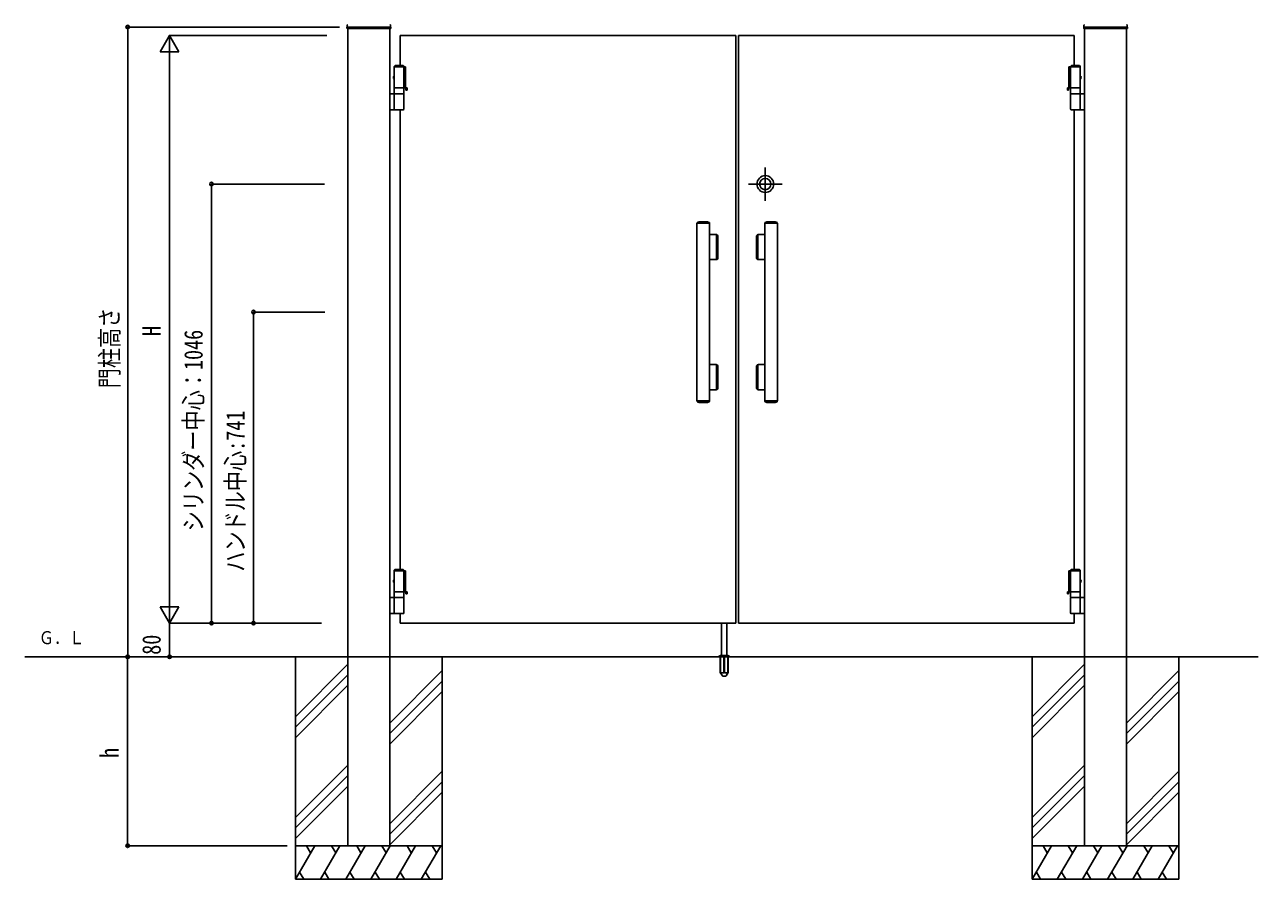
# Model space of a CAD drawing. Units: millimetres, scale not verified. Extents: x -4205 to 4205, y -2970 to 2970.
# Drawn here: x -1703 to 1237, y -558 to 1478 of the extents above; entities that cross this region are included whole.
import ezdxf
from ezdxf.enums import TextEntityAlignment as Align

# ---------------------------------------------------------------- set-up
doc = ezdxf.new("R2010")
doc.units = ezdxf.units.MM
doc.header["$LTSCALE"] = 10
for name, color, linetype in [('0-1_USER1', 3, 'Continuous'), ('0-4_YKK_A1', 4, 'Continuous'), ('0-5_YKK_D', 6, 'Continuous')]:
    doc.layers.add(name, color=color, linetype=linetype)
doc.styles.add('ＭＳ ゴシック', font='')
doc.styles.get('ＭＳ ゴシック').set_extended_font_data('MS Gothic')

msp = doc.modelspace()

# ---------------------------------------------------------------- linework, layer by layer
at = {"layer": '0-4_YKK_A1'}
for p, q in [((-935.08, 1469.36), (-934.73, 1476.02)), ((-932.98, 1472.33), (-932.98, -27.67)), ((-832.98, 1472.33), (-932.98, 1472.33)), ((-832.98, -27.67), (-832.98, 1472.33)), ((-830.88, 1469.36), (-831.23, 1476.02)), ((820.92, 1469.36), (821.27, 1476.02)), ((823.02, -27.67), (823.02, 1472.33)), ((923.02, 1472.33), (823.02, 1472.33)), ((923.02, 1472.33), (923.02, -27.67)), ((925.12, 1469.36), (924.77, 1476.02)), ((-831.38, 1468.83), (-934.58, 1468.83)), ((-7.98, 1452.33), (-807.98, 1452.33)), ((-807.98, 1452.33), (-807.98, 1380.33)), ((-7.98, 1452.33), (-7.98, 52.33)), ((-1.98, 1452.33), (798.02, 1452.33)), ((-1.98, 1452.33), (-1.98, 52.33)), ((798.02, 1452.33), (798.02, 1380.33)), ((924.62, 1468.83), (821.42, 1468.83)), ((-820.48, 1380.33), (-822.48, 1378.33)), ((-822.48, 1378.33), (-799.48, 1378.33)), ((-822.48, 1377.33), (-795.48, 1377.33)), ((-820.48, 1380.33), (-801.48, 1380.33)), ((-801.48, 1380.33), (-799.48, 1378.33)), ((-795.48, 1377.33), (-795.48, 1327.33)), ((812.52, 1377.33), (785.52, 1377.33)), ((785.52, 1377.33), (785.52, 1327.33)), ((791.52, 1380.33), (789.52, 1378.33)), ((812.52, 1378.33), (789.52, 1378.33)), ((810.52, 1380.33), (791.52, 1380.33)), ((810.52, 1380.33), (812.52, 1378.33)), ((-822.48, 1327.33), (-795.48, 1327.33)), ((-791.97, 1327.33), (-794.97, 1327.33)), ((-794.97, 1327.33), (-794.97, 1322.33)), ((-791.98, 1322.33), (-791.98, 1327.33)), ((782.01, 1327.33), (785.01, 1327.33)), ((782.02, 1322.33), (782.02, 1327.33)), ((785.01, 1327.33), (785.01, 1322.33)), ((812.52, 1327.33), (785.52, 1327.33)), ((-799.48, 1313.33), (-832.98, 1313.33)), ((-822.48, 1276.83), (-822.48, 1311.83)), ((-799.48, 1276.83), (-799.48, 1311.83)), ((-791.97, 1322.33), (-794.97, 1322.33)), ((782.01, 1322.33), (785.01, 1322.33)), ((789.52, 1313.33), (823.02, 1313.33)), ((789.52, 1276.83), (789.52, 1311.83)), ((812.52, 1276.83), (812.52, 1311.83)), ((-832.98, 1275.33), (-800.98, 1275.33)), ((-807.98, 1275.33), (-807.98, 178.33)), ((823.02, 1275.33), (791.02, 1275.33)), ((798.02, 1275.33), (798.02, 178.33)), ((62.02, 1058.33), (62.02, 1137.76)), ((102.02, 1098.33), (22.02, 1098.33)), ((-100.82, 1004.83), (-100.82, 581.83)), ((-100.82, 1004.83), (-70.82, 1004.83)), ((-100.52, 1004.83), (-100.52, 1006.2)), ((-72.1, 1006.64), (-99.54, 1006.64)), ((-95.57, 1008.33), (-76.07, 1008.33)), ((-71.12, 1006.2), (-71.12, 1004.83)), ((-70.82, 1004.83), (-70.82, 581.83)), ((60.86, 1004.83), (60.86, 581.83)), ((90.86, 1004.83), (60.86, 1004.83)), ((61.16, 1006.2), (61.16, 1004.83)), ((62.14, 1006.64), (89.58, 1006.64)), ((85.61, 1008.33), (66.11, 1008.33)), ((90.56, 1004.83), (90.56, 1006.2)), ((90.86, 1004.83), (90.86, 581.83)), ((-70.82, 978.33), (-55.37, 978.33)), ((-54.02, 975.83), (-54.02, 920.83)), ((-52.87, 920.83), (-52.87, 975.83)), ((-50.82, 973.33), (-50.82, 923.33)), ((40.86, 973.33), (40.86, 923.33)), ((42.91, 920.83), (42.91, 975.83)), ((44.06, 975.83), (44.06, 920.83)), ((60.86, 978.33), (45.41, 978.33)), ((-55.37, 918.33), (-70.82, 918.33)), ((45.41, 918.33), (60.86, 918.33)), ((-55.37, 668.33), (-70.82, 668.33)), ((-54.02, 610.83), (-54.02, 665.83)), ((-52.87, 665.83), (-52.87, 610.83)), ((-50.82, 613.33), (-50.82, 663.33)), ((40.86, 613.33), (40.86, 663.33)), ((42.91, 665.83), (42.91, 610.83)), ((44.06, 610.83), (44.06, 665.83)), ((45.41, 668.33), (60.86, 668.33)), ((-70.82, 608.33), (-55.37, 608.33)), ((60.86, 608.33), (45.41, 608.33)), ((-100.82, 581.83), (-70.82, 581.83)), ((-100.52, 581.83), (-100.52, 580.46)), ((-72.1, 580.02), (-99.54, 580.02)), ((-95.57, 578.33), (-76.07, 578.33)), ((-71.12, 580.46), (-71.12, 581.83)), ((90.86, 581.83), (60.86, 581.83)), ((61.16, 580.46), (61.16, 581.83)), ((62.14, 580.02), (89.58, 580.02)), ((85.61, 578.33), (66.11, 578.33)), ((90.56, 581.83), (90.56, 580.46)), ((-820.48, 180.33), (-822.48, 178.33)), ((-822.48, 178.33), (-799.48, 178.33)), ((-822.48, 177.33), (-795.48, 177.33)), ((-820.48, 180.33), (-801.48, 180.33)), ((-801.48, 180.33), (-799.48, 178.33)), ((-795.48, 177.33), (-795.48, 127.33)), ((812.52, 177.33), (785.52, 177.33)), ((785.52, 177.33), (785.52, 127.33)), ((791.52, 180.33), (789.52, 178.33)), ((812.52, 178.33), (789.52, 178.33)), ((810.52, 180.33), (791.52, 180.33)), ((810.52, 180.33), (812.52, 178.33)), ((-822.48, 127.33), (-795.48, 127.33)), ((-791.97, 127.33), (-794.97, 127.33)), ((-794.97, 127.33), (-794.97, 122.33)), ((-791.97, 122.33), (-794.97, 122.33)), ((-791.98, 122.33), (-791.98, 127.33)), ((782.01, 127.33), (785.01, 127.33)), ((782.01, 122.33), (785.01, 122.33)), ((782.02, 122.33), (782.02, 127.33)), ((785.01, 127.33), (785.01, 122.33)), ((812.52, 127.33), (785.52, 127.33)), ((-799.48, 113.33), (-832.98, 113.33)), ((-822.48, 76.83), (-822.48, 111.83)), ((-799.48, 76.83), (-799.48, 111.83)), ((789.52, 113.33), (823.02, 113.33)), ((789.52, 76.83), (789.52, 111.83)), ((812.52, 76.83), (812.52, 111.83)), ((-832.98, 75.33), (-800.98, 75.33)), ((-807.98, 75.33), (-807.98, 52.33)), ((823.02, 75.33), (791.02, 75.33)), ((798.02, 75.33), (798.02, 52.33)), ((-807.98, 52.33), (-7.98, 52.33)), ((-42.73, 52.33), (-42.73, -24.66)), ((-29.73, 52.33), (-29.73, -24.66)), ((798.02, 52.33), (-1.98, 52.33)), ((1237.16, -27.67), (-1703.34, -27.67)), ((-1057.97, -27.67), (-1057.97, -557.66)), ((-832.98, -27.67), (-832.98, -477.66)), ((-707.97, -27.67), (-707.97, -557.66)), ((-49.08, -26.82), (-49.08, -27.67)), ((-22.95, -27.67), (-49.08, -27.67)), ((-45.06, -24.66), (-48.42, -25.88)), ((-48.07, -26.12), (-23.95, -26.12)), ((-45.31, -27.67), (-45.31, -64.88)), ((-45.06, -24.66), (-26.97, -24.66)), ((-44.75, -27.67), (-44.75, -65.86)), ((-37.02, -27.67), (-37.02, -65.86)), ((-35.01, -27.67), (-35.01, -65.86)), ((-27.28, -27.67), (-27.28, -65.86)), ((-26.97, -24.66), (-23.61, -25.88)), ((-26.72, -27.67), (-26.72, -64.88)), ((-22.95, -26.82), (-22.95, -27.67)), ((698.03, -27.67), (698.03, -557.66)), ((923.02, -27.67), (923.02, -477.66)), ((1048.03, -27.67), (1048.03, -557.66)), ((-932.96, -45.45), (-1057.97, -170.45)), ((823.04, -45.45), (698.03, -170.45)), ((-932.96, -70.45), (-1057.97, -195.45)), ((-707.97, -60.45), (-832.97, -185.45)), ((-707.97, -85.45), (-832.97, -210.45)), ((-45.31, -64.88), (-40.39, -73.4)), ((-44.75, -65.86), (-37.02, -65.86)), ((-39.52, -73.9), (-32.5, -73.9)), ((-37.02, -64.88), (-35.01, -64.88)), ((-35.01, -65.86), (-27.28, -65.86)), ((-26.72, -64.88), (-31.63, -73.4)), ((823.04, -70.45), (698.03, -195.45)), ((1048.03, -60.45), (923.03, -185.45)), ((1048.03, -85.45), (923.03, -210.45)), ((-932.96, -95.45), (-1057.97, -220.45)), ((-707.97, -110.45), (-832.97, -235.45)), ((823.04, -95.45), (698.03, -220.45)), ((1048.03, -110.45), (923.03, -235.45)), ((-932.97, -285.45), (-1057.97, -410.45)), ((823.03, -285.45), (698.03, -410.45)), ((-932.97, -310.45), (-1057.97, -435.45)), ((-707.97, -300.45), (-832.97, -425.45)), ((823.03, -310.45), (698.03, -435.45)), ((1048.03, -300.45), (923.03, -425.45)), ((-707.97, -325.45), (-832.97, -450.45)), ((-707.97, -350.45), (-832.97, -475.45)), ((1048.03, -325.45), (923.03, -450.45)), ((1048.03, -350.45), (923.03, -475.45)), ((-1057.97, -477.66), (-707.97, -477.66)), ((-1011.78, -477.66), (-1057.97, -557.66)), ((-1031.78, -477.66), (-1021.78, -494.98)), ((-951.78, -477.66), (-997.97, -557.66)), ((-971.78, -477.66), (-961.78, -494.98)), ((-891.78, -477.66), (-937.97, -557.66)), ((-911.78, -477.66), (-901.78, -494.98)), ((-831.78, -477.66), (-877.97, -557.66)), ((-851.78, -477.66), (-841.78, -494.98)), ((-771.78, -477.66), (-817.97, -557.66)), ((-791.78, -477.66), (-781.78, -494.98)), ((-711.78, -477.66), (-757.97, -557.66)), ((-731.78, -477.66), (-721.78, -494.98)), ((698.03, -477.66), (1048.03, -477.66)), ((744.22, -477.66), (698.03, -557.66)), ((724.22, -477.66), (734.22, -494.98)), ((804.22, -477.66), (758.03, -557.66)), ((784.22, -477.66), (794.22, -494.98)), ((864.22, -477.66), (818.03, -557.66)), ((844.22, -477.66), (854.22, -494.98)), ((924.22, -477.66), (878.03, -557.66)), ((904.22, -477.66), (914.22, -494.98)), ((984.22, -477.66), (938.03, -557.66)), ((964.22, -477.66), (974.22, -494.98)), ((1044.22, -477.66), (998.03, -557.66)), ((1024.22, -477.66), (1034.22, -494.98)), ((-1057.97, -557.66), (-707.97, -557.66)), ((-1047.97, -540.34), (-1037.97, -557.66)), ((-987.97, -540.34), (-977.97, -557.66)), ((-927.97, -540.34), (-917.97, -557.66)), ((-867.97, -540.34), (-857.97, -557.66)), ((-807.97, -540.34), (-797.97, -557.66)), ((-747.97, -540.34), (-737.97, -557.66)), ((698.03, -557.66), (1048.03, -557.66)), ((708.03, -540.34), (718.03, -557.66)), ((768.03, -540.34), (778.03, -557.66)), ((828.03, -540.34), (838.03, -557.66)), ((888.03, -540.34), (898.03, -557.66)), ((948.03, -540.34), (958.03, -557.66)), ((1008.03, -540.34), (1018.03, -557.66))]:
    msp.add_line(p, q, dxfattribs=at)
for points in [[(-822.48, 1313.33), (-822.48, 1327.33), (-822.48, 1378.33)], [(-799.48, 1313.33), (-799.48, 1327.33), (-799.48, 1378.33)], [(789.52, 1313.33), (789.52, 1327.33), (789.52, 1378.33)], [(812.52, 1313.33), (812.52, 1327.33), (812.52, 1378.33)], [(-822.48, 113.33), (-822.48, 127.33), (-822.48, 178.33)], [(-799.48, 113.33), (-799.48, 127.33), (-799.48, 178.33)], [(789.52, 113.33), (789.52, 127.33), (789.52, 178.33)], [(812.52, 113.33), (812.52, 127.33), (812.52, 178.33)], [(-832.98, -477.66), (-932.98, -477.66), (-932.98, -27.67)], [(923.02, -477.66), (823.02, -477.66), (823.02, -27.67)], [(-932.97, -335.45), (-970.67, -373.16), (-1057.97, -460.45)], [(823.03, -335.45), (785.33, -373.16), (698.03, -460.45)]]:
    msp.add_lwpolyline(points, dxfattribs=at)
for radius in [20, 20, 13.5]:
    msp.add_circle((62.02, 1098.33), radius, dxfattribs=at)
for centre, radius, start, end in [((-932.73, 1475.91), 2, 99.00123, 177), ((-833.23, 1475.91), 2, 3, 80.99877), ((823.27, 1475.91), 2, 99.00123, 177), ((922.77, 1475.91), 2, 3, 80.99877), ((-934.58, 1469.33), 0.5, 177, 270), ((-831.38, 1469.33), 0.5, 270, 3), ((821.42, 1469.33), 0.5, 177, 270), ((924.62, 1469.33), 0.5, 270, 3), ((-820.98, 1311.83), 1.5, 90, 180), ((-800.98, 1311.83), 1.5, 0, 90), ((791.02, 1311.83), 1.5, 90, 180), ((811.02, 1311.83), 1.5, 360, 90), ((-820.98, 1276.83), 1.5, 180, 270), ((-800.98, 1276.83), 1.5, 270, 0), ((791.02, 1276.83), 1.5, 180, 270), ((811.02, 1276.83), 1.5, 270, 360), ((-99.72, 1006.2), 0.8, 110.76843, 180), ((-85.82, 969.55), 40, 104.21682, 110.76843), ((-95.57, 1008.03), 0.3, 90, 104.21682), ((-95.57, 1008.03), 0.3, 61.29529, 90), ((-85.82, 1025.83), 20, 241.29529, 250.4307), ((-92.42, 1007.27), 0.3, 250.4307, 279.9206), ((-85.82, 969.55), 38, 80.0794, 99.9206), ((-79.22, 1007.27), 0.3, 260.0794, 289.5693), ((-85.82, 1025.83), 20, 289.5693, 298.70471), ((-76.07, 1008.03), 0.3, 90, 118.70471), ((-76.07, 1008.03), 0.3, 75.78318, 90), ((-85.82, 969.55), 40, 69.23157, 75.78318), ((-71.92, 1006.2), 0.8, 0, 69.23157), ((61.96, 1006.2), 0.8, 110.76843, 180), ((75.86, 969.55), 40, 104.21682, 110.76843), ((66.11, 1008.03), 0.3, 90, 104.21682), ((66.11, 1008.03), 0.3, 61.29529, 90), ((75.86, 1025.83), 20, 241.29529, 250.4307), ((69.26, 1007.27), 0.3, 250.4307, 279.9206), ((75.86, 969.55), 38, 80.0794, 99.9206), ((82.46, 1007.27), 0.3, 260.0794, 289.5693), ((75.86, 1025.83), 20, 289.5693, 298.70471), ((85.61, 1008.03), 0.3, 90, 118.70471), ((85.61, 1008.03), 0.3, 75.78318, 90), ((75.86, 969.55), 40, 69.23157, 75.78318), ((89.76, 1006.2), 0.8, 0, 69.23157), ((-56.52, 975.83), 2.5, 0, 90), ((-55.82, 973.33), 5, 0, 90), ((-55.37, 975.83), 2.5, 0, 90), ((45.86, 973.33), 5, 90, 180), ((45.41, 975.83), 2.5, 90, 180), ((46.56, 975.83), 2.5, 90, 180), ((-56.52, 920.83), 2.5, 270, 0), ((-55.82, 923.33), 5, 270, 0), ((-55.37, 920.83), 2.5, 270, 0), ((45.86, 923.33), 5, 180, 270), ((45.41, 920.83), 2.5, 180, 270), ((46.56, 920.83), 2.5, 180, 270), ((-56.52, 665.83), 2.5, 0, 90), ((-55.82, 663.33), 5, 0, 90), ((-55.37, 665.83), 2.5, 0, 90), ((45.86, 663.33), 5, 90, 180), ((45.41, 665.83), 2.5, 90, 180), ((46.56, 665.83), 2.5, 90, 180), ((-56.52, 610.83), 2.5, 270, 0), ((-55.82, 613.33), 5, 270, 0), ((-55.37, 610.83), 2.5, 270, 0), ((45.86, 613.33), 5, 180, 270), ((45.41, 610.83), 2.5, 180, 270), ((46.56, 610.83), 2.5, 180, 270), ((-99.72, 580.46), 0.8, 180, 249.23157), ((-85.82, 617.11), 40, 249.23157, 255.78318), ((-95.57, 578.63), 0.3, 255.78318, 270), ((-95.57, 578.63), 0.3, 270, 298.70471), ((-85.82, 560.82), 20, 109.5693, 118.70471), ((-92.42, 579.39), 0.3, 80.0794, 109.5693), ((-85.82, 617.11), 38, 260.0794, 279.9206), ((-79.22, 579.39), 0.3, 70.4307, 99.9206), ((-85.82, 560.82), 20, 61.29529, 70.4307), ((-76.07, 578.63), 0.3, 241.29529, 270), ((-76.07, 578.63), 0.3, 270, 284.21682), ((-85.82, 617.11), 40, 284.21682, 290.76843), ((-71.92, 580.46), 0.8, 290.76843, 0), ((61.96, 580.46), 0.8, 180, 249.23157), ((75.86, 617.11), 40, 249.23157, 255.78318), ((66.11, 578.63), 0.3, 255.78318, 270), ((66.11, 578.63), 0.3, 270, 298.70471), ((75.86, 560.82), 20, 109.5693, 118.70471), ((69.26, 579.39), 0.3, 80.0794, 109.5693), ((75.86, 617.11), 38, 260.0794, 279.9206), ((82.46, 579.39), 0.3, 70.4307, 99.9206), ((75.86, 560.82), 20, 61.29529, 70.4307), ((85.61, 578.63), 0.3, 241.29529, 270), ((85.61, 578.63), 0.3, 270, 284.21682), ((75.86, 617.11), 40, 284.21682, 290.76843), ((89.76, 580.46), 0.8, 290.76843, 0), ((-820.98, 111.83), 1.5, 90, 180), ((-800.98, 111.83), 1.5, 0, 90), ((791.02, 111.83), 1.5, 90, 180), ((811.02, 111.83), 1.5, 360, 90), ((-820.98, 76.83), 1.5, 180, 270), ((-800.98, 76.83), 1.5, 270, 0), ((791.02, 76.83), 1.5, 180, 270), ((811.02, 76.83), 1.5, 270, 360), ((-48.07, -26.82), 1, 110, 180), ((-23.95, -26.82), 1, 0, 70), ((-39.52, -72.9), 1, 210, 270), ((-32.5, -72.9), 1, 270, 330)]:
    msp.add_arc(centre, radius, start, end, dxfattribs=at)
for centre, ratio, start_param, end_param in [((-822.08, 1352.33), 0.719672, 0.1591956, 2.9823971), ((-822.09, 1352.33), 0.258819, 0.4473441, 2.6942486), ((812.12, 1352.33), 0.719672, 3.3007883, 6.1239897), ((812.13, 1352.33), 0.258819, 3.5889367, 5.8358412), ((-822.08, 152.33), 0.719672, 0.1591956, 2.9823971), ((-822.09, 152.33), 0.258819, 0.4473441, 2.6942486), ((812.12, 152.33), 0.719672, 3.3007883, 6.1239897), ((812.13, 152.33), 0.258819, 3.5889367, 5.8358412)]:
    msp.add_ellipse(centre, major_axis=(0, 3.5), ratio=ratio, start_param=start_param, end_param=end_param, dxfattribs=at)
at = {"layer": '0-5_YKK_D'}
for p, q in [((-952.98, 1472.33), (-1458.83, 1472.33)), ((-1457.83, 1472.33), (-1457.83, -27.67)), ((-1358, 1452.33), (-1380.5, 1413.36)), ((-982.98, 1452.33), (-1359, 1452.33)), ((-1358, 1452.33), (-1335.5, 1413.36)), ((-1358, 1452.33), (-1358, 1374.39)), ((-1380.5, 1413.36), (-1335.5, 1413.36)), ((-1358, 1407.33), (-1358, 97.33)), ((-988.96, 1098.33), (-1259, 1098.33)), ((-1258, 1098.33), (-1258, 52.33)), ((-988.06, 793.33), (-1159, 793.33)), ((-1158, 793.33), (-1158, 52.33)), ((-1358, 52.33), (-1358, 130.27)), ((-1358, 52.33), (-1380.5, 91.3)), ((-1335.5, 91.3), (-1380.5, 91.3)), ((-1358, 52.33), (-1335.5, 91.3)), ((-995.47, 52.33), (-1359, 52.33)), ((-995.47, 52.33), (-1359, 52.33)), ((-1358, 52.33), (-1358, -27.67)), ((-995.47, 52.33), (-1259, 52.33)), ((-995.47, 52.33), (-1159, 52.33)), ((-1082.62, -27.67), (-1458.83, -27.67)), ((-1458, -477.66), (-1458, -27.67)), ((-1252.98, -27.67), (-1359, -27.67)), ((-1077.97, -477.66), (-1459, -477.66))]:
    msp.add_line(p, q, dxfattribs=at)
for centre in [(-1457.83, 1472.33), (-1258, 1098.33), (-1158, 793.33), (-1258, 52.33), (-1158, 52.33), (-1458, -27.67), (-1457.83, -27.67), (-1358, -27.67), (-1458, -477.66)]:
    msp.add_circle(centre, 4.25, dxfattribs=at)

# ---------------------------------------------------------------- texts
at = {"layer": '0-1_USER1', "style": 'ＭＳ ゴシック', "width": 0.85}
msp.add_text('Ｇ．Ｌ', height=31.16, dxfattribs=at).set_placement((-1669.55, -7.03), align=Align.BOTTOM_LEFT)
at = {"layer": '0-5_YKK_D', "style": 'ＭＳ ゴシック', "width": 0.8}
for s, p in [('門柱高さ', (-1465.83, 611.93)), ('H', (-1366, 736.33)), ('シリンダー中心：1046', (-1266, 271.33)), ('ハンドル中心:741', (-1166, 174.83)), ('80', (-1366, -22.87)), ('h', (-1466, -268.67))]:
    msp.add_text(s, height=43.99, rotation=90, dxfattribs=at).set_placement(p, align=Align.BOTTOM_LEFT)

doc.saveas('drawing.dxf')
